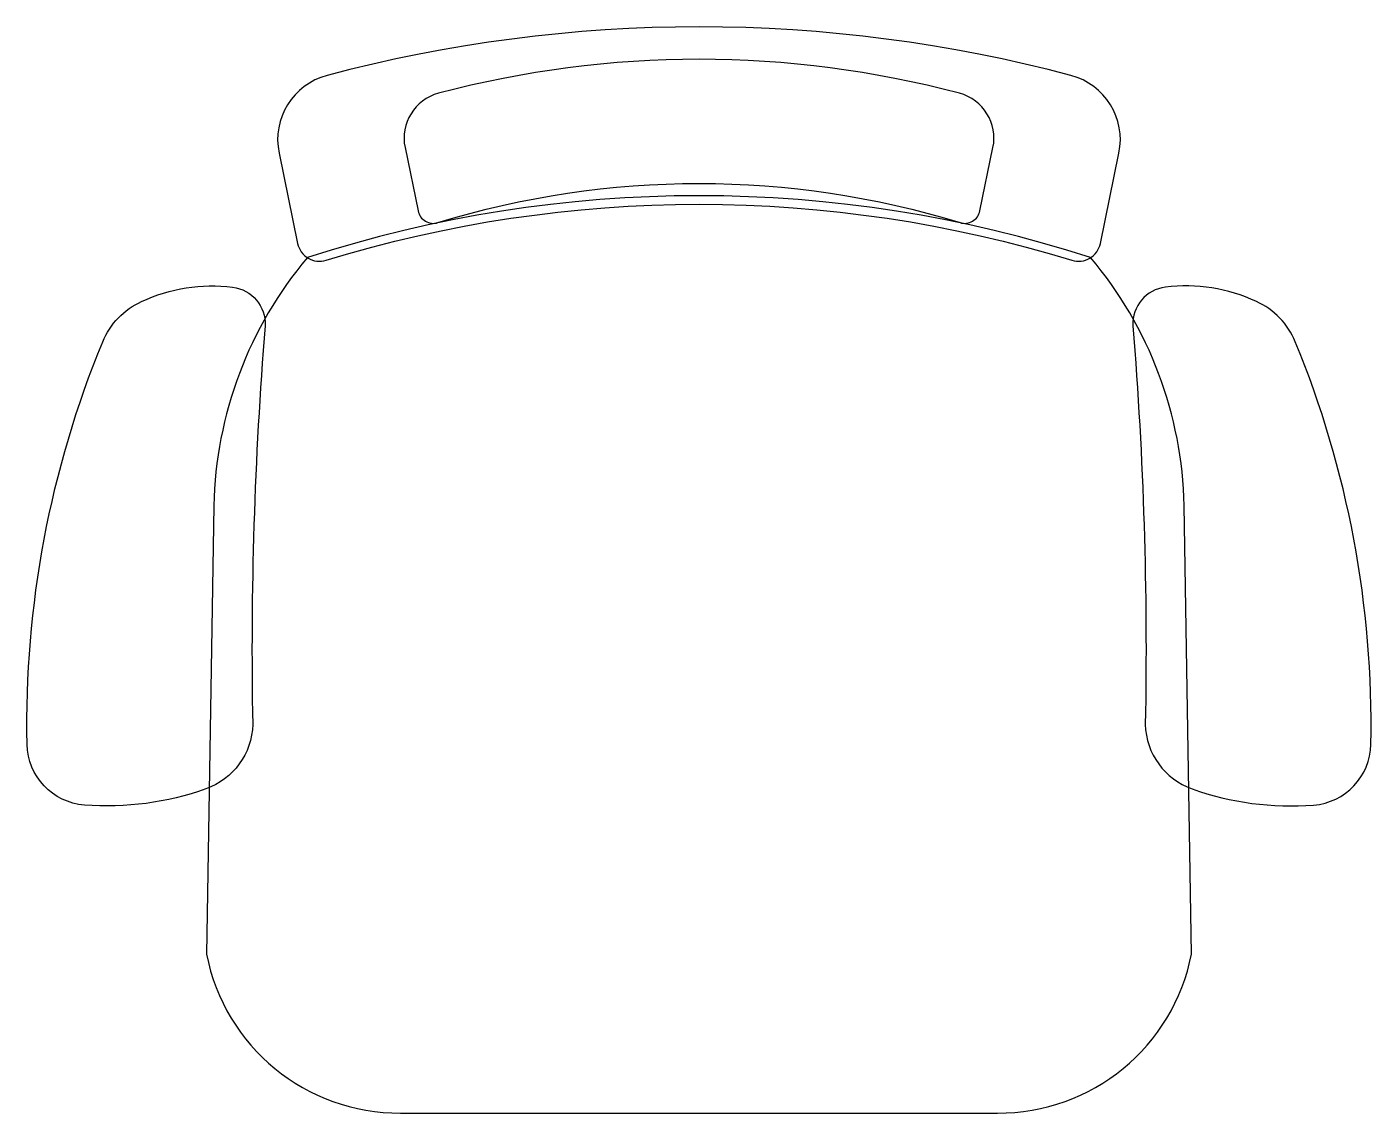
# Model space of a CAD drawing. Header units: millimetres. Extents: x -324 to 324, y -262 to 262.
import ezdxf

# ---------------------------------------------------------------- set-up
doc = ezdxf.new("R2010")
doc.units = ezdxf.units.MM
doc.header["$LTSCALE"] = 0.001

msp = doc.modelspace()

# ---------------------------------------------------------------- linework, layer by layer
for points in [[(-193.7, 157.63, 0.445735), (-180, 149.53, -0.149974), (180, 149.53, 0.445735), (193.7, 157.63), (202.7, 201.23, 0.397767), (179.5, 238.73, 0.130549), (-179.5, 238.73, 0.397767), (-202.7, 201.23), (-193.7, 157.63)], [(-135.59, 173.35, 0.445735), (-126, 167.68, -0.149974), (126, 167.68, 0.445735), (135.59, 173.35), (141.89, 203.87, 0.397767), (125.65, 230.12, 0.130549), (-125.65, 230.12, 0.397767), (-141.89, 203.87), (-135.59, 173.35)], [(-189, 150.83, 0.171067), (-234.2, 31.03), (-237.7, -185.37, 0.360184), (-144, -262.17), (144, -262.17, 0.360184), (237.7, -185.37), (234.2, 31.03, 0.171067), (189, 150.83, 0.157846), (-189, 150.83)], [(-287.8, 110.13, -0.189597), (-269, 129.63, -0.139303), (-225.1, 136.53, -0.389292), (-209.4, 117.93, 0.025009), (-215.4, -74.57, -0.309812), (-238, -105.67, -0.105005), (-296.6, -113.47, -0.386097), (-324.3, -84.17, -0.102793), (-287.8, 110.13)], [(287.8, 110.13, 0.189597), (269, 129.63, 0.139303), (225.1, 136.53, 0.389292), (209.4, 117.93, -0.025009), (215.4, -74.57, 0.309812), (238, -105.67, 0.105005), (296.6, -113.47, 0.386097), (324.3, -84.17, 0.102793), (287.8, 110.13)]]:
    msp.add_lwpolyline(points, format="xyb")

doc.saveas('drawing.dxf')
